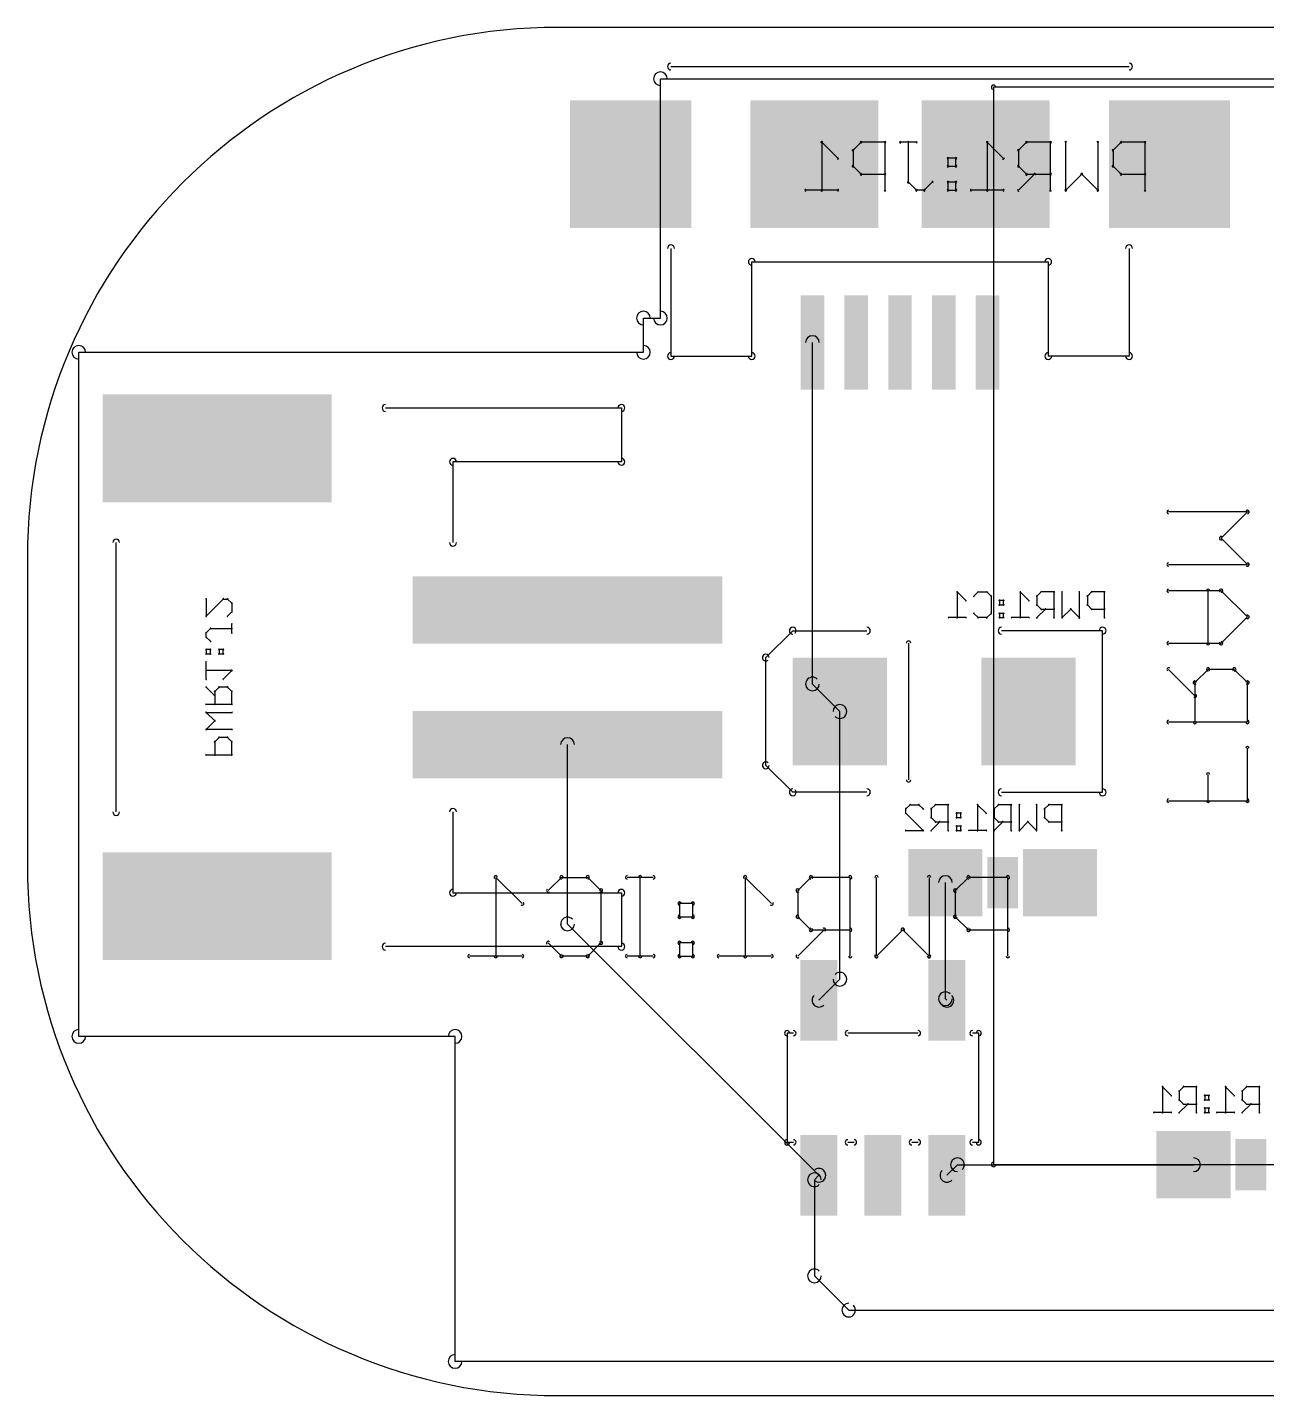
# Model space of a CAD drawing. Extents: x 0 to 45.1, y 0 to 20.3.
# Drawn here: x 0 to 18.4, y 0 to 20.32 of the extents above; entities that cross this region are included whole.
import ezdxf

# ---------------------------------------------------------------- set-up
doc = ezdxf.new("R2010")
doc.units = 0
doc.layers.get('0').update_dxf_attribs({"linetype": 'CONTINUOUS'})
for name, color, linetype in [('16', 174, 'CONTINUOUS'), ('20', 178, 'CONTINUOUS'), ('21', 214, 'CONTINUOUS'), ('22', 6, 'CONTINUOUS'), ('26', 251, 'CONTINUOUS')]:
    doc.layers.add(name, color=color, linetype=linetype)

# ---------------------------------------------------------------- blocks, each defined once
blk = doc.blocks.new('RECT')
blk.add_solid([(-0.5, -0.5), (0.5, -0.5), (-0.5, 0.5), (0.5, 0.5)])

msp = doc.modelspace()

# ---------------------------------------------------------------- linework, layer by layer
at = {"layer": '16'}
for points in [[(9.4996, 19.558, 1), (9.2964, 19.558)], [(9.398, 19.6596, 1), (9.398, 19.4564)], [(9.2456, 16.002, 1), (9.0424, 16.002)], [(9.144, 16.1036, 1), (9.144, 15.9004)], [(9.398, 15.9004, 1), (9.398, 16.1036)], [(9.2964, 16.002, 1), (9.4996, 16.002)], [(11.7556, 15.638, 1), (11.5524, 15.638)], [(0.8636, 15.494, 1), (0.6604, 15.494)], [(0.762, 15.5956, 1), (0.762, 15.3924)], [(9.0424, 15.494, 1), (9.2456, 15.494)], [(9.144, 15.3924, 1), (9.144, 15.5956)], [(11.5524, 10.568, 1), (11.7556, 10.568)], [(11.7258, 10.6398, 1), (11.5822, 10.4962)], [(12.1636, 10.16, 1), (11.9604, 10.16)], [(11.9902, 10.0882, 1), (12.1338, 10.2318)], [(8.1196, 9.668, 1), (7.9164, 9.668)], [(13.7296, 7.62, 1), (13.5264, 7.62)], [(7.9164, 7.004, 1), (8.1196, 7.004)], [(8.0898, 7.0758, 1), (7.9462, 6.9322)], [(11.9604, 6.184, 1), (12.1636, 6.184)], [(12.1338, 6.1122, 1), (11.9902, 6.2558)], [(11.6782, 5.9438, 1), (11.8218, 5.8002)], [(13.5264, 5.894, 1), (13.7296, 5.894)], [(13.6998, 5.9658, 1), (13.5562, 5.8222)], [(13.5782, 5.8002, 1), (13.7218, 5.9438)], [(0.762, 5.4356, 1), (0.762, 5.2324)], [(0.6604, 5.334, 1), (0.8636, 5.334)], [(6.4516, 5.334, 1), (6.2484, 5.334)], [(6.35, 5.2324, 1), (6.35, 5.4356)], [(13.807, 3.5306, 1), (13.807, 3.3274)], [(13.8788, 3.3572, 1), (13.7352, 3.5008)], [(17.311, 3.3274, 1), (17.311, 3.5306)], [(11.7856, 3.206, 1), (11.5824, 3.206)], [(11.6122, 3.2778, 1), (11.7558, 3.1342)], [(11.8218, 3.2002, 1), (11.6782, 3.3438)], [(11.6782, 3.2002, 1), (11.8218, 3.3438)], [(13.5782, 3.3438, 1), (13.7218, 3.2002)], [(11.7558, 1.8498, 1), (11.6122, 1.7062)], [(11.5824, 1.778, 1), (11.7856, 1.778)], [(12.192, 1.3716, 1), (12.192, 1.1684)], [(12.1202, 1.1982, 1), (12.2638, 1.3418)], [(6.35, 0.6096, 1), (6.35, 0.4064)], [(6.2484, 0.508, 1), (6.4516, 0.508)]]:
    msp.add_lwpolyline(points, format="xyb", dxfattribs=at)
for points in [[(9.398, 16.002), (9.398, 19.558)], [(9.398, 19.558), (38.862, 19.558)], [(9.144, 15.494), (9.144, 16.002)], [(9.144, 16.002), (9.398, 16.002)], [(0.762, 5.334), (0.762, 15.494)], [(0.762, 15.494), (9.144, 15.494)], [(11.654, 10.568), (11.654, 15.638)], [(12.062, 10.16), (11.654, 10.568)], [(12.062, 6.184), (12.062, 10.16)], [(8.018, 7.004), (8.018, 9.668)], [(13.628, 5.894), (13.628, 7.62)], [(11.75, 3.272), (8.018, 7.004)], [(11.75, 5.872), (12.062, 6.184)], [(13.65, 5.872), (13.628, 5.894)], [(6.35, 5.334), (0.762, 5.334)], [(6.35, 0.508), (6.35, 5.334)], [(11.75, 3.272), (11.684, 3.206)], [(13.65, 3.272), (13.807, 3.429)], [(13.807, 3.429), (17.311, 3.429)], [(11.684, 3.206), (11.684, 1.778)], [(11.684, 1.778), (12.192, 1.27)], [(12.192, 1.27), (24.638, 1.27)], [(38.862, 0.508), (6.35, 0.508)]]:
    msp.add_lwpolyline(points, dxfattribs=at)
at = {"layer": '20'}
for p, q in [((37.211, 20.32), (7.874, 20.32)), ((0, 12.446), (0, 7.874)), ((7.874, 0), (37.211, 0))]:
    msp.add_line(p, q, dxfattribs=at)
for centre, start, end in [((7.874, 12.446), 90, 180), ((7.874, 7.874), 180, 270)]:
    msp.add_arc(centre, 7.874, start, end, dxfattribs=at)
at = {"layer": '21'}
for points in [[(14.3418, 19.4627, 1), (14.3418, 19.3993)], [(14.3736, 19.431, 1), (14.3101, 19.431)], [(14.3418, 3.4628, 1), (14.3418, 3.3992)], [(14.3101, 3.431, 1), (14.3736, 3.431)]]:
    msp.add_lwpolyline(points, format="xyb", dxfattribs=at)
for points in [[(42.3418, 19.431), (14.3418, 19.431)], [(14.3418, 19.431), (14.3418, 3.431)], [(14.3418, 3.431), (42.3418, 3.431)]]:
    msp.add_lwpolyline(points, dxfattribs=at)
at = {"layer": '22'}
for points in [[(9.554, 19.7888, 1), (9.554, 19.6872)], [(16.354, 19.6872, 1), (16.354, 19.7888)], [(9.6048, 17.038, 1), (9.5032, 17.038)], [(16.4048, 17.038, 1), (16.3032, 17.038)], [(10.8048, 16.838, 1), (10.7032, 16.838)], [(10.754, 16.8888, 1), (10.754, 16.7872)], [(15.2048, 16.838, 1), (15.1032, 16.838)], [(15.154, 16.7872, 1), (15.154, 16.8888)], [(9.554, 15.4888, 1), (9.554, 15.3872)], [(10.754, 15.3872, 1), (10.754, 15.4888)], [(15.154, 15.4888, 1), (15.154, 15.3872)], [(16.354, 15.3872, 1), (16.354, 15.4888)], [(9.5032, 15.438, 1), (9.6048, 15.438)], [(10.7032, 15.438, 1), (10.8048, 15.438)], [(15.1032, 15.438, 1), (15.2048, 15.438)], [(16.3032, 15.438, 1), (16.4048, 15.438)], [(5.318, 14.7188, 1), (5.318, 14.6172)], [(8.8688, 14.668, 1), (8.7672, 14.668)], [(8.818, 14.6172, 1), (8.818, 14.7188)], [(6.318, 13.9188, 1), (6.318, 13.8172)], [(6.3688, 13.868, 1), (6.2672, 13.868)], [(8.7672, 13.868, 1), (8.8688, 13.868)], [(8.818, 13.8172, 1), (8.818, 13.9188)], [(1.3688, 12.668, 1), (1.2672, 12.668)], [(6.2672, 12.668, 1), (6.3688, 12.668)], [(11.362, 11.4108, 1), (11.362, 11.3092)], [(11.3979, 11.3241, 1), (11.3261, 11.3959)], [(12.462, 11.3092, 1), (12.462, 11.4108)], [(14.462, 11.4108, 1), (14.462, 11.3092)], [(16.0128, 11.36, 1), (15.9112, 11.36)], [(15.962, 11.3092, 1), (15.962, 11.4108)], [(13.1128, 11.176, 1), (13.0493, 11.176)], [(11.0128, 10.96, 1), (10.9112, 10.96)], [(10.9261, 10.9959, 1), (10.9979, 10.9241)], [(10.9979, 9.3959, 1), (10.9261, 9.3241)], [(10.9112, 9.36, 1), (11.0128, 9.36)], [(13.0493, 9.144, 1), (13.1128, 9.144)], [(11.362, 9.0108, 1), (11.362, 8.9092)], [(11.3261, 8.9241, 1), (11.3979, 8.9959)], [(12.462, 8.9092, 1), (12.462, 9.0108)], [(14.462, 9.0108, 1), (14.462, 8.9092)], [(15.9112, 8.96, 1), (16.0128, 8.96)], [(15.962, 8.9092, 1), (15.962, 9.0108)], [(1.2672, 8.668, 1), (1.3688, 8.668)], [(6.3688, 8.668, 1), (6.2672, 8.668)], [(6.318, 7.5188, 1), (6.318, 7.4172)], [(8.8688, 7.468, 1), (8.7672, 7.468)], [(8.818, 7.4172, 1), (8.818, 7.5188)], [(6.2672, 7.468, 1), (6.3688, 7.468)], [(5.318, 6.7188, 1), (5.318, 6.6172)], [(8.818, 6.6172, 1), (8.818, 6.7188)], [(8.7672, 6.668, 1), (8.8688, 6.668)], [(11.3161, 5.382, 1), (11.2399, 5.382)], [(11.278, 5.4201, 1), (11.278, 5.3439)], [(11.372, 5.3439, 1), (11.372, 5.4201)], [(12.178, 5.4201, 1), (12.178, 5.3439)], [(13.222, 5.3439, 1), (13.222, 5.4201)], [(14.028, 5.4201, 1), (14.028, 5.3439)], [(14.1601, 5.382, 1), (14.0839, 5.382)], [(14.122, 5.3439, 1), (14.122, 5.4201)], [(11.278, 3.8001, 1), (11.278, 3.7239)], [(11.2399, 3.762, 1), (11.3161, 3.762)], [(11.372, 3.7239, 1), (11.372, 3.8001)], [(12.178, 3.8001, 1), (12.178, 3.7239)], [(12.272, 3.7239, 1), (12.272, 3.8001)], [(13.128, 3.8001, 1), (13.128, 3.7239)], [(13.222, 3.7239, 1), (13.222, 3.8001)], [(14.028, 3.8001, 1), (14.028, 3.7239)], [(14.0839, 3.762, 1), (14.1601, 3.762)], [(14.122, 3.7239, 1), (14.122, 3.8001)]]:
    msp.add_lwpolyline(points, format="xyb", dxfattribs=at)
for points in [[(9.554, 19.738), (16.354, 19.738)], [(9.554, 17.038), (9.554, 15.438)], [(16.354, 17.038), (16.354, 15.438)], [(10.754, 15.438), (10.754, 16.838)], [(10.754, 16.838), (15.154, 16.838)], [(15.154, 16.838), (15.154, 15.438)], [(9.554, 15.438), (10.754, 15.438)], [(16.354, 15.438), (15.154, 15.438)], [(5.318, 14.668), (8.818, 14.668)], [(8.818, 14.668), (8.818, 13.868)], [(8.818, 13.868), (6.318, 13.868)], [(6.318, 13.868), (6.318, 12.668)], [(1.318, 8.668), (1.318, 12.668)], [(10.962, 10.96), (11.362, 11.36)], [(11.362, 11.36), (12.462, 11.36)], [(13.081, 11.176), (13.081, 9.144)], [(15.962, 11.36), (14.462, 11.36)], [(15.962, 8.96), (15.962, 11.36)], [(10.962, 9.36), (10.962, 10.96)], [(11.362, 8.96), (10.962, 9.36)], [(12.462, 8.96), (11.362, 8.96)], [(14.462, 8.96), (15.962, 8.96)], [(6.318, 8.668), (6.318, 7.468)], [(6.318, 7.468), (8.818, 7.468)], [(8.818, 7.468), (8.818, 6.668)], [(8.818, 6.668), (5.318, 6.668)], [(11.278, 5.382), (11.278, 3.762)], [(11.372, 5.382), (11.278, 5.382)], [(13.222, 5.382), (12.178, 5.382)], [(14.122, 5.382), (14.028, 5.382)], [(14.122, 3.762), (14.122, 5.382)], [(11.278, 3.762), (11.372, 3.762)], [(12.178, 3.762), (12.272, 3.762)], [(13.128, 3.762), (13.222, 3.762)], [(14.028, 3.762), (14.122, 3.762)]]:
    msp.add_lwpolyline(points, dxfattribs=at)
at = {"layer": '26'}
for points in [[(11.802, 18.6222, 1), (11.784, 18.6042)], [(11.8057, 18.6132, 1), (11.7803, 18.6132)], [(12.2701, 18.4946, 1), (12.2447, 18.4946)], [(12.2484, 18.5036, 1), (12.2663, 18.4856)], [(12.376, 18.6259, 1), (12.376, 18.6005)], [(12.385, 18.6042, 1), (12.367, 18.6222)], [(12.7446, 18.6132, 1), (12.7192, 18.6132)], [(12.7319, 18.6005, 1), (12.7319, 18.6259)], [(12.959, 18.6259, 1), (12.959, 18.6005)], [(13.0903, 18.6132, 1), (13.0649, 18.6132)], [(13.1963, 18.6005, 1), (13.1963, 18.6259)], [(14.2577, 18.6222, 1), (14.2397, 18.6042)], [(14.2614, 18.6132, 1), (14.236, 18.6132)], [(14.7258, 18.4946, 1), (14.7004, 18.4946)], [(14.7041, 18.5036, 1), (14.7221, 18.4856)], [(14.8317, 18.6259, 1), (14.8317, 18.6005)], [(14.8407, 18.6042, 1), (14.8227, 18.6222)], [(15.2003, 18.6132, 1), (15.1749, 18.6132)], [(15.1876, 18.6005, 1), (15.1876, 18.6259)], [(15.4274, 18.6132, 1), (15.402, 18.6132)], [(15.902, 18.6132, 1), (15.8766, 18.6132)], [(16.1291, 18.4946, 1), (16.1037, 18.4946)], [(16.1074, 18.5036, 1), (16.1253, 18.4856)], [(16.235, 18.6259, 1), (16.235, 18.6005)], [(16.244, 18.6042, 1), (16.226, 18.6222)], [(16.6036, 18.6132, 1), (16.5782, 18.6132)], [(16.5909, 18.6005, 1), (16.5909, 18.6259)], [(12.0213, 18.367, 1), (12.0392, 18.3849)], [(13.6657, 18.3886, 1), (13.6657, 18.3632)], [(13.6784, 18.3759, 1), (13.653, 18.3759)], [(13.797, 18.3759, 1), (13.7716, 18.3759)], [(13.7843, 18.3632, 1), (13.7843, 18.3886)], [(14.477, 18.367, 1), (14.495, 18.3849)], [(12.2663, 18.2663, 1), (12.2484, 18.2483)], [(12.2447, 18.2573, 1), (12.2701, 18.2573)], [(12.376, 18.1514, 1), (12.376, 18.126)], [(12.367, 18.1297, 1), (12.385, 18.1476)], [(12.7319, 18.126, 1), (12.7319, 18.1514)], [(13.6657, 18.27, 1), (13.6657, 18.2446)], [(13.653, 18.2573, 1), (13.6784, 18.2573)], [(13.7716, 18.2573, 1), (13.797, 18.2573)], [(13.7843, 18.2446, 1), (13.7843, 18.27)], [(14.7221, 18.2663, 1), (14.7041, 18.2483)], [(14.7004, 18.2573, 1), (14.7258, 18.2573)], [(14.8317, 18.1514, 1), (14.8317, 18.126)], [(14.8227, 18.1297, 1), (14.8407, 18.1476)], [(14.9593, 18.1297, 1), (14.9414, 18.1476)], [(15.1876, 18.126, 1), (15.1876, 18.1514)], [(15.661, 18.1476, 1), (15.643, 18.1297)], [(15.661, 18.1297, 1), (15.643, 18.1476)], [(16.1253, 18.2663, 1), (16.1074, 18.2483)], [(16.1037, 18.2573, 1), (16.1291, 18.2573)], [(16.235, 18.1514, 1), (16.235, 18.126)], [(16.226, 18.1297, 1), (16.244, 18.1476)], [(16.5909, 18.126, 1), (16.5909, 18.1514)], [(11.5557, 17.9141, 1), (11.5557, 17.8887)], [(11.7803, 17.9014, 1), (11.8057, 17.9014)], [(12.0303, 17.8887, 1), (12.0303, 17.9141)], [(12.7192, 17.9014, 1), (12.7446, 17.9014)], [(13.0866, 18.029, 1), (13.0686, 18.0111)], [(13.0649, 18.02, 1), (13.0903, 18.02)], [(13.1963, 17.9141, 1), (13.1963, 17.8887)], [(13.1873, 17.8924, 1), (13.2052, 17.9104)], [(13.3059, 17.9104, 1), (13.3239, 17.8924)], [(13.3149, 17.8887, 1), (13.3149, 17.9141)], [(13.4425, 18.0111, 1), (13.4245, 18.029)], [(13.6657, 18.0327, 1), (13.6657, 18.0073)], [(13.6784, 18.02, 1), (13.653, 18.02)], [(13.6657, 17.9141, 1), (13.6657, 17.8887)], [(13.653, 17.9014, 1), (13.6784, 17.9014)], [(13.797, 18.02, 1), (13.7716, 18.02)], [(13.7716, 17.9014, 1), (13.797, 17.9014)], [(13.7843, 18.0073, 1), (13.7843, 18.0327)], [(13.7843, 17.8887, 1), (13.7843, 17.9141)], [(14.0114, 17.9141, 1), (14.0114, 17.8887)], [(14.236, 17.9014, 1), (14.2614, 17.9014)], [(14.486, 17.8887, 1), (14.486, 17.9141)], [(14.7041, 17.9104, 1), (14.7221, 17.8924)], [(15.1749, 17.9014, 1), (15.2003, 17.9014)], [(15.4057, 17.9104, 1), (15.4237, 17.8924)], [(15.402, 17.9014, 1), (15.4274, 17.9014)], [(15.8766, 17.9014, 1), (15.902, 17.9014)], [(15.8803, 17.8924, 1), (15.8982, 17.9104)], [(16.5782, 17.9014, 1), (16.6036, 17.9014)], [(16.9418, 13.1484, 1), (16.9418, 13.0976)], [(18.1292, 13.105, 1), (18.0932, 13.141)], [(18.1112, 13.0976, 1), (18.1112, 13.1484)], [(17.7394, 12.7512, 1), (17.7034, 12.7152)], [(17.7034, 12.7512, 1), (17.7394, 12.7152)], [(16.9418, 12.3688, 1), (16.9418, 12.318)], [(18.0932, 12.3254, 1), (18.1292, 12.3614)], [(18.1112, 12.318, 1), (18.1112, 12.3688)], [(2.6606, 11.8307, 1), (2.648, 11.8307)], [(2.9085, 11.837, 1), (2.9085, 11.8244)], [(2.913, 11.8262, 1), (2.904, 11.8352)], [(2.9766, 11.8352, 1), (2.9676, 11.8262)], [(2.9721, 11.8244, 1), (2.9721, 11.837)], [(13.8085, 11.9395, 1), (13.7996, 11.9305)], [(13.8104, 11.935, 1), (13.7977, 11.935)], [(13.9267, 11.8034, 1), (13.9357, 11.8124)], [(14.0467, 11.876, 1), (14.0556, 11.867)], [(14.1147, 11.9414, 1), (14.1147, 11.9287)], [(14.1192, 11.9305, 1), (14.1102, 11.9395)], [(14.2463, 11.9395, 1), (14.2373, 11.9305)], [(14.2418, 11.9287, 1), (14.2418, 11.9414)], [(14.3117, 11.8715, 1), (14.299, 11.8715)], [(14.3009, 11.867, 1), (14.3099, 11.876)], [(14.4289, 11.8143, 1), (14.4289, 11.8016)], [(14.4353, 11.8079, 1), (14.4226, 11.8079)], [(14.4988, 11.8079, 1), (14.4861, 11.8079)], [(14.4925, 11.8016, 1), (14.4925, 11.8143)], [(14.7441, 11.9395, 1), (14.7351, 11.9305)], [(14.7459, 11.935, 1), (14.7332, 11.935)], [(14.8622, 11.8034, 1), (14.8712, 11.8124)], [(14.993, 11.8715, 1), (14.9803, 11.8715)], [(14.9822, 11.876, 1), (14.9912, 11.867)], [(15.0502, 11.9414, 1), (15.0502, 11.9287)], [(15.0547, 11.9305, 1), (15.0457, 11.9395)], [(15.2472, 11.935, 1), (15.2345, 11.935)], [(15.2409, 11.9287, 1), (15.2409, 11.9414)], [(15.3672, 11.935, 1), (15.3545, 11.935)], [(15.6214, 11.935, 1), (15.6087, 11.935)], [(15.7414, 11.8715, 1), (15.7287, 11.8715)], [(15.7306, 11.876, 1), (15.7396, 11.867)], [(15.7986, 11.9414, 1), (15.7986, 11.9287)], [(15.8031, 11.9305, 1), (15.7941, 11.9395)], [(15.9956, 11.935, 1), (15.983, 11.935)], [(15.9893, 11.9287, 1), (15.9893, 11.9414)], [(16.9418, 11.979, 1), (16.9418, 11.9282)], [(17.5519, 11.9536, 1), (17.5011, 11.9536)], [(17.7394, 11.9716, 1), (17.7034, 11.9356)], [(17.7214, 11.9282, 1), (17.7214, 11.979)], [(3.042, 11.7671, 1), (3.0293, 11.7671)], [(3.0293, 11.64, 1), (3.042, 11.64)], [(3.0311, 11.7627, 1), (3.0401, 11.7716)], [(3.0401, 11.6355, 1), (3.0311, 11.6445)], [(14.0556, 11.6217, 1), (14.0467, 11.6128)], [(14.299, 11.6173, 1), (14.3117, 11.6173)], [(14.3099, 11.6128, 1), (14.3009, 11.6217)], [(14.4289, 11.7507, 1), (14.4289, 11.738)], [(14.4226, 11.7444, 1), (14.4353, 11.7444)], [(14.4353, 11.6173, 1), (14.4226, 11.6173)], [(14.4289, 11.6236, 1), (14.4289, 11.6109)], [(14.4861, 11.7444, 1), (14.4988, 11.7444)], [(14.4988, 11.6173, 1), (14.4861, 11.6173)], [(14.4925, 11.738, 1), (14.4925, 11.7507)], [(14.4925, 11.6109, 1), (14.4925, 11.6236)], [(14.9912, 11.7489, 1), (14.9822, 11.7399)], [(14.9803, 11.7444, 1), (14.993, 11.7444)], [(15.0502, 11.6872, 1), (15.0502, 11.6745)], [(15.0457, 11.6763, 1), (15.0547, 11.6853)], [(15.1183, 11.6763, 1), (15.1093, 11.6853)], [(15.2409, 11.6745, 1), (15.2409, 11.6872)], [(15.4925, 11.6853, 1), (15.4835, 11.6763)], [(15.4925, 11.6763, 1), (15.4835, 11.6853)], [(15.7396, 11.7489, 1), (15.7306, 11.7399)], [(15.7287, 11.7444, 1), (15.7414, 11.7444)], [(15.7986, 11.6872, 1), (15.7986, 11.6745)], [(15.7941, 11.6763, 1), (15.8031, 11.6853)], [(15.9893, 11.6745, 1), (15.9893, 11.6872)], [(18.1292, 11.5458, 1), (18.0932, 11.5818)], [(2.6498, 11.581, 1), (2.6588, 11.572)], [(2.648, 11.5765, 1), (2.6606, 11.5765)], [(2.7179, 11.3993, 1), (2.7179, 11.3866)], [(2.7223, 11.3885, 1), (2.7134, 11.3974)], [(2.9676, 11.581, 1), (2.9766, 11.572)], [(3.042, 11.4565, 1), (3.0293, 11.4565)], [(3.0356, 11.3866, 1), (3.0356, 11.3993)], [(13.677, 11.5601, 1), (13.677, 11.5474)], [(13.7977, 11.5537, 1), (13.8104, 11.5537)], [(13.9312, 11.5474, 1), (13.9312, 11.5601)], [(14.1147, 11.5601, 1), (14.1147, 11.5474)], [(14.1102, 11.5492, 1), (14.1192, 11.5582)], [(14.2373, 11.5582, 1), (14.2463, 11.5492)], [(14.2418, 11.5474, 1), (14.2418, 11.5601)], [(14.4289, 11.5601, 1), (14.4289, 11.5474)], [(14.4226, 11.5537, 1), (14.4353, 11.5537)], [(14.4861, 11.5537, 1), (14.4988, 11.5537)], [(14.4925, 11.5474, 1), (14.4925, 11.5601)], [(14.6125, 11.5601, 1), (14.6125, 11.5474)], [(14.7332, 11.5537, 1), (14.7459, 11.5537)], [(14.8667, 11.5474, 1), (14.8667, 11.5601)], [(14.9822, 11.5582, 1), (14.9912, 11.5492)], [(15.2345, 11.5537, 1), (15.2472, 11.5537)], [(15.3564, 11.5582, 1), (15.3654, 11.5492)], [(15.3545, 11.5537, 1), (15.3672, 11.5537)], [(15.6087, 11.5537, 1), (15.6214, 11.5537)], [(15.6106, 11.5492, 1), (15.6196, 11.5582)], [(15.983, 11.5537, 1), (15.9956, 11.5537)], [(18.0932, 11.5458, 1), (18.1292, 11.5818)], [(2.6498, 11.3339, 1), (2.6588, 11.3249)], [(2.6588, 11.2703, 1), (2.6498, 11.2613)], [(2.6606, 11.3294, 1), (2.648, 11.3294)], [(2.648, 11.2658, 1), (2.6606, 11.2658)], [(2.7134, 11.1978, 1), (2.7223, 11.2068)], [(3.0293, 11.3294, 1), (3.042, 11.3294)], [(16.9418, 11.1994, 1), (16.9418, 11.1486)], [(17.7034, 11.192, 1), (17.7394, 11.156)], [(17.7214, 11.1486, 1), (17.7214, 11.1994)], [(2.6543, 11.0851, 1), (2.6543, 11.0724)], [(2.6606, 11.0787, 1), (2.648, 11.0787)], [(2.6543, 11.0215, 1), (2.6543, 11.0088)], [(2.648, 11.0152, 1), (2.6606, 11.0152)], [(2.7242, 11.0787, 1), (2.7115, 11.0787)], [(2.7115, 11.0152, 1), (2.7242, 11.0152)], [(2.7179, 11.0724, 1), (2.7179, 11.0851)], [(2.7179, 11.0088, 1), (2.7179, 11.0215)], [(2.845, 11.0851, 1), (2.845, 11.0724)], [(2.8513, 11.0787, 1), (2.8386, 11.0787)], [(2.8386, 11.0152, 1), (2.8513, 11.0152)], [(2.845, 11.0215, 1), (2.845, 11.0088)], [(2.9149, 11.0787, 1), (2.9022, 11.0787)], [(2.9022, 11.0152, 1), (2.9149, 11.0152)], [(2.9085, 11.0724, 1), (2.9085, 11.0851)], [(2.9085, 11.0088, 1), (2.9085, 11.0215)], [(17.5011, 11.174, 1), (17.5519, 11.174)], [(2.6543, 10.7744, 1), (2.6543, 10.7617)], [(2.6606, 10.8952, 1), (2.648, 10.8952)], [(3.0401, 10.7636, 1), (3.0311, 10.7726)], [(3.0356, 10.7617, 1), (3.0356, 10.7744)], [(16.9598, 10.8022, 1), (16.9238, 10.7662)], [(17.5265, 10.8096, 1), (17.5265, 10.7588)], [(17.5445, 10.7662, 1), (17.5085, 10.8022)], [(17.9343, 10.8022, 1), (17.8983, 10.7662)], [(17.9163, 10.7588, 1), (17.9163, 10.8096)], [(2.648, 10.641, 1), (2.6606, 10.641)], [(2.904, 10.6455, 1), (2.913, 10.6365)], [(17.3136, 10.6073, 1), (17.3496, 10.5713)], [(17.357, 10.5893, 1), (17.3062, 10.5893)], [(18.1366, 10.5893, 1), (18.0858, 10.5893)], [(18.0932, 10.5713, 1), (18.1292, 10.6073)], [(2.6588, 10.5255, 1), (2.6498, 10.5165)], [(2.7769, 10.4619, 1), (2.7859, 10.4529)], [(2.7878, 10.4574, 1), (2.7751, 10.4574)], [(2.7769, 10.3894, 1), (2.7859, 10.3984)], [(2.845, 10.5273, 1), (2.845, 10.5146)], [(2.8495, 10.5165, 1), (2.8405, 10.5255)], [(2.9766, 10.5255, 1), (2.9676, 10.5165)], [(2.9721, 10.5146, 1), (2.9721, 10.5273)], [(3.042, 10.4574, 1), (3.0293, 10.4574)], [(3.0311, 10.4529, 1), (3.0401, 10.4619)], [(17.3136, 10.3764, 1), (17.3496, 10.4124)], [(2.6543, 10.2731, 1), (2.6543, 10.2604)], [(2.7751, 10.2668, 1), (2.7878, 10.2668)], [(3.0293, 10.2668, 1), (3.042, 10.2668)], [(3.0356, 10.2604, 1), (3.0356, 10.2731)], [(2.6588, 10.1513, 1), (2.6498, 10.1423)], [(2.6543, 10.1531, 1), (2.6543, 10.1404)], [(2.7859, 10.0152, 1), (2.7769, 10.0242)], [(2.7769, 10.0152, 1), (2.7859, 10.0242)], [(3.0356, 10.1404, 1), (3.0356, 10.1531)], [(16.9418, 10.03, 1), (16.9418, 9.9792)], [(17.3062, 10.0046, 1), (17.357, 10.0046)], [(18.0858, 10.0046, 1), (18.1366, 10.0046)], [(18.1112, 9.9792, 1), (18.1112, 10.03)], [(2.6543, 9.8989, 1), (2.6543, 9.8862)], [(2.6498, 9.897, 1), (2.6588, 9.8881)], [(2.845, 9.7789, 1), (2.845, 9.7662)], [(2.8495, 9.7681, 1), (2.8405, 9.7771)], [(2.9766, 9.7771, 1), (2.9676, 9.7681)], [(2.9721, 9.7662, 1), (2.9721, 9.7789)], [(3.0356, 9.8862, 1), (3.0356, 9.8989)], [(2.7769, 9.7135, 1), (2.7859, 9.7045)], [(2.7878, 9.709, 1), (2.7751, 9.709)], [(3.042, 9.709, 1), (3.0293, 9.709)], [(3.0311, 9.7045, 1), (3.0401, 9.7135)], [(18.1366, 9.6148, 1), (18.0858, 9.6148)], [(2.6543, 9.5247, 1), (2.6543, 9.512)], [(2.7751, 9.5183, 1), (2.7878, 9.5183)], [(3.0293, 9.5183, 1), (3.042, 9.5183)], [(3.0356, 9.512, 1), (3.0356, 9.5247)], [(17.5519, 9.225, 1), (17.5011, 9.225)], [(13.1055, 8.7824, 1), (13.1055, 8.7697)], [(13.11, 8.7715, 1), (13.101, 8.7805)], [(13.2371, 8.7805, 1), (13.2281, 8.7715)], [(13.2326, 8.7697, 1), (13.2326, 8.7824)], [(13.4797, 8.7824, 1), (13.4797, 8.7697)], [(13.4842, 8.7715, 1), (13.4752, 8.7805)], [(13.6767, 8.776, 1), (13.664, 8.776)], [(13.6704, 8.7697, 1), (13.6704, 8.7824)], [(14.1091, 8.7805, 1), (14.1001, 8.7715)], [(14.1109, 8.776, 1), (14.0982, 8.776)], [(14.4152, 8.7824, 1), (14.4152, 8.7697)], [(14.4197, 8.7715, 1), (14.4107, 8.7805)], [(14.6122, 8.776, 1), (14.5995, 8.776)], [(14.6059, 8.7697, 1), (14.6059, 8.7824)], [(14.7322, 8.776, 1), (14.7195, 8.776)], [(14.9864, 8.776, 1), (14.9737, 8.776)], [(15.1636, 8.7824, 1), (15.1636, 8.7697)], [(15.1681, 8.7715, 1), (15.1591, 8.7805)], [(15.3606, 8.776, 1), (15.348, 8.776)], [(15.3543, 8.7697, 1), (15.3543, 8.7824)], [(16.9418, 8.8606, 1), (16.9418, 8.8098)], [(17.5011, 8.8352, 1), (17.5519, 8.8352)], [(18.0858, 8.8352, 1), (18.1366, 8.8352)], [(18.1112, 8.8098, 1), (18.1112, 8.8606)], [(13.0483, 8.7125, 1), (13.0356, 8.7125)], [(13.0375, 8.717, 1), (13.0464, 8.708)], [(13.0464, 8.6534, 1), (13.0375, 8.6444)], [(13.0356, 8.6489, 1), (13.0483, 8.6489)], [(13.2917, 8.708, 1), (13.3007, 8.717)], [(13.4225, 8.7125, 1), (13.4098, 8.7125)], [(13.4117, 8.717, 1), (13.4206, 8.708)], [(13.4206, 8.5899, 1), (13.4117, 8.5809)], [(13.4098, 8.5854, 1), (13.4225, 8.5854)], [(13.7939, 8.6553, 1), (13.7939, 8.6426)], [(13.8003, 8.6489, 1), (13.7876, 8.6489)], [(13.7939, 8.5917, 1), (13.7939, 8.579)], [(13.7876, 8.5854, 1), (13.8003, 8.5854)], [(13.8638, 8.6489, 1), (13.8511, 8.6489)], [(13.8511, 8.5854, 1), (13.8638, 8.5854)], [(13.8575, 8.6426, 1), (13.8575, 8.6553)], [(13.8575, 8.579, 1), (13.8575, 8.5917)], [(14.2272, 8.6444, 1), (14.2362, 8.6534)], [(14.358, 8.7125, 1), (14.3453, 8.7125)], [(14.3472, 8.717, 1), (14.3562, 8.708)], [(14.3562, 8.5899, 1), (14.3472, 8.5809)], [(14.3453, 8.5854, 1), (14.358, 8.5854)], [(15.1064, 8.7125, 1), (15.0937, 8.7125)], [(15.0956, 8.717, 1), (15.1046, 8.708)], [(15.1046, 8.5899, 1), (15.0956, 8.5809)], [(15.0937, 8.5854, 1), (15.1064, 8.5854)], [(13.0419, 8.401, 1), (13.0419, 8.3884)], [(13.2917, 8.3902, 1), (13.3007, 8.3992)], [(13.2962, 8.3884, 1), (13.2962, 8.401)], [(13.4117, 8.3992, 1), (13.4206, 8.3902)], [(13.4797, 8.5282, 1), (13.4797, 8.5155)], [(13.4752, 8.5173, 1), (13.4842, 8.5263)], [(13.5478, 8.5173, 1), (13.5388, 8.5263)], [(13.664, 8.3947, 1), (13.6767, 8.3947)], [(13.6704, 8.5155, 1), (13.6704, 8.5282)], [(13.7939, 8.4646, 1), (13.7939, 8.4519)], [(13.8003, 8.4583, 1), (13.7876, 8.4583)], [(13.7939, 8.401, 1), (13.7939, 8.3884)], [(13.7876, 8.3947, 1), (13.8003, 8.3947)], [(13.8638, 8.4583, 1), (13.8511, 8.4583)], [(13.8511, 8.3947, 1), (13.8638, 8.3947)], [(13.8575, 8.4519, 1), (13.8575, 8.4646)], [(13.8575, 8.3884, 1), (13.8575, 8.401)], [(13.9775, 8.401, 1), (13.9775, 8.3884)], [(14.0982, 8.3947, 1), (14.1109, 8.3947)], [(14.2317, 8.3884, 1), (14.2317, 8.401)], [(14.3472, 8.3992, 1), (14.3562, 8.3902)], [(14.4152, 8.5282, 1), (14.4152, 8.5155)], [(14.4107, 8.5173, 1), (14.4197, 8.5263)], [(14.4833, 8.5173, 1), (14.4743, 8.5263)], [(14.5995, 8.3947, 1), (14.6122, 8.3947)], [(14.6059, 8.5155, 1), (14.6059, 8.5282)], [(14.7214, 8.3992, 1), (14.7304, 8.3902)], [(14.7195, 8.3947, 1), (14.7322, 8.3947)], [(14.8575, 8.5263, 1), (14.8485, 8.5173)], [(14.8575, 8.5173, 1), (14.8485, 8.5263)], [(14.9737, 8.3947, 1), (14.9864, 8.3947)], [(14.9756, 8.3902, 1), (14.9846, 8.3992)], [(15.1636, 8.5282, 1), (15.1636, 8.5155)], [(15.1591, 8.5173, 1), (15.1681, 8.5263)], [(15.348, 8.3947, 1), (15.3606, 8.3947)], [(15.3543, 8.5155, 1), (15.3543, 8.5282)], [(6.9711, 7.7152, 1), (6.9352, 7.6792)], [(6.9785, 7.6972, 1), (6.9277, 7.6972)], [(7.9276, 7.7226, 1), (7.9276, 7.6718)], [(7.9456, 7.6792, 1), (7.9097, 7.7152)], [(8.3354, 7.7152, 1), (8.2995, 7.6792)], [(8.3174, 7.6718, 1), (8.3174, 7.7226)], [(8.9021, 7.7226, 1), (8.9021, 7.6718)], [(9.1224, 7.6972, 1), (9.0716, 7.6972)], [(9.2919, 7.6718, 1), (9.2919, 7.7226)], [(10.6742, 7.7152, 1), (10.6383, 7.6792)], [(10.6816, 7.6972, 1), (10.6308, 7.6972)], [(11.6307, 7.7226, 1), (11.6307, 7.6718)], [(11.6487, 7.6792, 1), (11.6127, 7.7152)], [(12.2408, 7.6972, 1), (12.19, 7.6972)], [(12.2154, 7.6718, 1), (12.2154, 7.7226)], [(12.6306, 7.6972, 1), (12.5798, 7.6972)], [(13.4102, 7.6972, 1), (13.3594, 7.6972)], [(13.9695, 7.7226, 1), (13.9695, 7.6718)], [(13.9875, 7.6792, 1), (13.9515, 7.7152)], [(14.5796, 7.6972, 1), (14.5288, 7.6972)], [(14.5542, 7.6718, 1), (14.5542, 7.7226)], [(7.7148, 7.5203, 1), (7.7507, 7.4843)], [(8.5377, 7.5023, 1), (8.4869, 7.5023)], [(8.4944, 7.4843, 1), (8.5303, 7.5203)], [(11.4178, 7.5203, 1), (11.4538, 7.4843)], [(11.4612, 7.5023, 1), (11.4104, 7.5023)], [(13.7566, 7.5203, 1), (13.7926, 7.4843)], [(13.8, 7.5023, 1), (13.7492, 7.5023)], [(7.325, 7.2894, 1), (7.3609, 7.3254)], [(9.6817, 7.3328, 1), (9.6817, 7.282)], [(9.7071, 7.3074, 1), (9.6563, 7.3074)], [(9.902, 7.3074, 1), (9.8512, 7.3074)], [(9.8766, 7.282, 1), (9.8766, 7.3328)], [(11.028, 7.2894, 1), (11.064, 7.3254)], [(9.6817, 7.1379, 1), (9.6817, 7.0871)], [(9.6563, 7.1125, 1), (9.7071, 7.1125)], [(9.8512, 7.1125, 1), (9.902, 7.1125)], [(9.8766, 7.0871, 1), (9.8766, 7.1379)], [(11.4538, 7.1305, 1), (11.4178, 7.0945)], [(11.4104, 7.1125, 1), (11.4612, 7.1125)], [(13.7926, 7.1305, 1), (13.7566, 7.0945)], [(13.7492, 7.1125, 1), (13.8, 7.1125)], [(11.6307, 6.943, 1), (11.6307, 6.8922)], [(11.6127, 6.8996, 1), (11.6487, 6.9356)], [(11.8436, 6.8996, 1), (11.8076, 6.9356)], [(12.2154, 6.8922, 1), (12.2154, 6.943)], [(13.013, 6.9356, 1), (12.977, 6.8996)], [(13.013, 6.8996, 1), (12.977, 6.9356)], [(13.9695, 6.943, 1), (13.9695, 6.8922)], [(13.9515, 6.8996, 1), (13.9875, 6.9356)], [(14.5542, 6.8922, 1), (14.5542, 6.943)], [(7.7507, 6.7407, 1), (7.7148, 6.7047)], [(8.4869, 6.7227, 1), (8.5377, 6.7227)], [(8.5303, 6.7047, 1), (8.4944, 6.7407)], [(9.6817, 6.7481, 1), (9.6817, 6.6973)], [(9.7071, 6.7227, 1), (9.6563, 6.7227)], [(9.902, 6.7227, 1), (9.8512, 6.7227)], [(9.8766, 6.6973, 1), (9.8766, 6.7481)], [(6.5633, 6.5532, 1), (6.5633, 6.5024)], [(6.9277, 6.5278, 1), (6.9785, 6.5278)], [(7.3429, 6.5024, 1), (7.3429, 6.5532)], [(7.9276, 6.5532, 1), (7.9276, 6.5024)], [(7.9097, 6.5098, 1), (7.9456, 6.5458)], [(8.2995, 6.5458, 1), (8.3354, 6.5098)], [(8.3174, 6.5024, 1), (8.3174, 6.5532)], [(8.9021, 6.5532, 1), (8.9021, 6.5024)], [(9.0716, 6.5278, 1), (9.1224, 6.5278)], [(9.2919, 6.5024, 1), (9.2919, 6.5532)], [(9.6817, 6.5532, 1), (9.6817, 6.5024)], [(9.6563, 6.5278, 1), (9.7071, 6.5278)], [(9.8512, 6.5278, 1), (9.902, 6.5278)], [(9.8766, 6.5024, 1), (9.8766, 6.5532)], [(10.2664, 6.5532, 1), (10.2664, 6.5024)], [(10.6308, 6.5278, 1), (10.6816, 6.5278)], [(11.046, 6.5024, 1), (11.046, 6.5532)], [(11.4178, 6.5458, 1), (11.4538, 6.5098)], [(12.19, 6.5278, 1), (12.2408, 6.5278)], [(12.5872, 6.5458, 1), (12.6232, 6.5098)], [(12.5798, 6.5278, 1), (12.6306, 6.5278)], [(13.3594, 6.5278, 1), (13.4102, 6.5278)], [(13.3668, 6.5098, 1), (13.4028, 6.5458)], [(14.5288, 6.5278, 1), (14.5796, 6.5278)], [(16.8565, 4.5895, 1), (16.8476, 4.5805)], [(16.8584, 4.585, 1), (16.8457, 4.585)], [(17.1055, 4.5215, 1), (17.0928, 4.5215)], [(17.0947, 4.526, 1), (17.1036, 4.517)], [(17.1627, 4.5914, 1), (17.1627, 4.5787)], [(17.1672, 4.5805, 1), (17.1582, 4.5895)], [(17.3597, 4.585, 1), (17.347, 4.585)], [(17.3534, 4.5787, 1), (17.3534, 4.5914)], [(17.7921, 4.5895, 1), (17.7831, 4.5805)], [(17.7939, 4.585, 1), (17.7812, 4.585)], [(18.041, 4.5215, 1), (18.0283, 4.5215)], [(18.0302, 4.526, 1), (18.0392, 4.517)], [(18.0982, 4.5914, 1), (18.0982, 4.5787)], [(18.1027, 4.5805, 1), (18.0937, 4.5895)], [(18.2952, 4.585, 1), (18.2825, 4.585)], [(18.2889, 4.5787, 1), (18.2889, 4.5914)], [(16.9747, 4.4534, 1), (16.9837, 4.4624)], [(17.1036, 4.3989, 1), (17.0947, 4.3899)], [(17.0928, 4.3944, 1), (17.1055, 4.3944)], [(17.1627, 4.3372, 1), (17.1627, 4.3245)], [(17.1582, 4.3263, 1), (17.1672, 4.3353)], [(17.2308, 4.3263, 1), (17.2218, 4.3353)], [(17.3534, 4.3245, 1), (17.3534, 4.3372)], [(17.4769, 4.4643, 1), (17.4769, 4.4516)], [(17.4769, 4.4007, 1), (17.4769, 4.388)], [(17.4769, 4.2736, 1), (17.4769, 4.2609)], [(17.4833, 4.4579, 1), (17.4706, 4.4579)], [(17.4706, 4.3944, 1), (17.4833, 4.3944)], [(17.4833, 4.2673, 1), (17.4706, 4.2673)], [(17.5468, 4.4579, 1), (17.5341, 4.4579)], [(17.5341, 4.3944, 1), (17.5468, 4.3944)], [(17.5468, 4.2673, 1), (17.5341, 4.2673)], [(17.5405, 4.4516, 1), (17.5405, 4.4643)], [(17.5405, 4.388, 1), (17.5405, 4.4007)], [(17.5405, 4.2609, 1), (17.5405, 4.2736)], [(17.9102, 4.4534, 1), (17.9192, 4.4624)], [(18.0392, 4.3989, 1), (18.0302, 4.3899)], [(18.0283, 4.3944, 1), (18.041, 4.3944)], [(18.0982, 4.3372, 1), (18.0982, 4.3245)], [(18.0937, 4.3263, 1), (18.1027, 4.3353)], [(18.1663, 4.3263, 1), (18.1573, 4.3353)], [(18.2889, 4.3245, 1), (18.2889, 4.3372)], [(16.7249, 4.2101, 1), (16.7249, 4.1974)], [(16.8457, 4.2037, 1), (16.8584, 4.2037)], [(16.9792, 4.1974, 1), (16.9792, 4.2101)], [(17.0947, 4.2082, 1), (17.1036, 4.1992)], [(17.347, 4.2037, 1), (17.3597, 4.2037)], [(17.4769, 4.2101, 1), (17.4769, 4.1974)], [(17.4706, 4.2037, 1), (17.4833, 4.2037)], [(17.5341, 4.2037, 1), (17.5468, 4.2037)], [(17.5405, 4.1974, 1), (17.5405, 4.2101)], [(17.6605, 4.2101, 1), (17.6605, 4.1974)], [(17.7812, 4.2037, 1), (17.7939, 4.2037)], [(17.9147, 4.1974, 1), (17.9147, 4.2101)], [(18.0302, 4.2082, 1), (18.0392, 4.1992)], [(18.2825, 4.2037, 1), (18.2952, 4.2037)]]:
    msp.add_lwpolyline(points, format="xyb", dxfattribs=at)
for points in [[(12.0303, 18.3759), (11.793, 18.6132)], [(11.793, 18.6132), (11.793, 17.9014)], [(12.376, 18.6132), (12.2574, 18.4946)], [(12.2574, 18.4946), (12.2574, 18.2573)], [(12.7319, 18.6132), (12.376, 18.6132)], [(12.7319, 17.9014), (12.7319, 18.6132)], [(13.1963, 18.6132), (12.959, 18.6132)], [(13.0776, 18.02), (13.0776, 18.6132)], [(14.486, 18.3759), (14.2487, 18.6132)], [(14.2487, 18.6132), (14.2487, 17.9014)], [(14.8317, 18.6132), (14.7131, 18.4946)], [(14.7131, 18.4946), (14.7131, 18.2573)], [(15.1876, 18.6132), (14.8317, 18.6132)], [(15.1876, 17.9014), (15.1876, 18.6132)], [(15.4147, 17.9014), (15.4147, 18.6132)], [(15.8893, 18.6132), (15.8893, 17.9014)], [(16.235, 18.6132), (16.1164, 18.4946)], [(16.1164, 18.4946), (16.1164, 18.2573)], [(16.5909, 18.6132), (16.235, 18.6132)], [(16.5909, 17.9014), (16.5909, 18.6132)], [(13.7843, 18.3759), (13.6657, 18.3759)], [(13.6657, 18.3759), (13.6657, 18.2573)], [(13.7843, 18.2573), (13.7843, 18.3759)], [(12.2574, 18.2573), (12.376, 18.1387)], [(12.376, 18.1387), (12.7319, 18.1387)], [(13.6657, 18.2573), (13.7843, 18.2573)], [(14.7131, 18.2573), (14.8317, 18.1387)], [(14.9504, 18.1387), (14.7131, 17.9014)], [(14.8317, 18.1387), (15.1876, 18.1387)], [(15.652, 18.1387), (15.4147, 17.9014)], [(15.8893, 17.9014), (15.652, 18.1387)], [(16.1164, 18.2573), (16.235, 18.1387)], [(16.235, 18.1387), (16.5909, 18.1387)], [(12.0303, 17.9014), (11.5557, 17.9014)], [(13.1963, 17.9014), (13.0776, 18.02)], [(13.3149, 17.9014), (13.1963, 17.9014)], [(13.4335, 18.02), (13.3149, 17.9014)], [(13.7843, 18.02), (13.6657, 18.02)], [(13.6657, 18.02), (13.6657, 17.9014)], [(13.6657, 17.9014), (13.7843, 17.9014)], [(13.7843, 17.9014), (13.7843, 18.02)], [(14.486, 17.9014), (14.0114, 17.9014)], [(18.1112, 13.123), (16.9418, 13.123)], [(17.7214, 12.7332), (18.1112, 13.123)], [(18.1112, 12.3434), (17.7214, 12.7332)], [(16.9418, 12.3434), (18.1112, 12.3434)], [(2.6543, 11.8307), (2.6543, 11.5765)], [(2.6543, 11.5765), (2.9085, 11.8307)], [(2.9085, 11.8307), (2.9721, 11.8307)], [(2.9721, 11.8307), (3.0356, 11.7671)], [(13.9312, 11.8079), (13.8041, 11.935)], [(13.8041, 11.935), (13.8041, 11.5537)], [(14.0512, 11.8715), (14.1147, 11.935)], [(14.1147, 11.935), (14.2418, 11.935)], [(14.2418, 11.935), (14.3054, 11.8715)], [(14.3054, 11.8715), (14.3054, 11.6173)], [(14.4925, 11.8079), (14.4289, 11.8079)], [(14.4289, 11.8079), (14.4289, 11.7444)], [(14.4925, 11.7444), (14.4925, 11.8079)], [(14.8667, 11.8079), (14.7396, 11.935)], [(14.7396, 11.935), (14.7396, 11.5537)], [(15.0502, 11.935), (14.9867, 11.8715)], [(14.9867, 11.8715), (14.9867, 11.7444)], [(15.2409, 11.935), (15.0502, 11.935)], [(15.2409, 11.5537), (15.2409, 11.935)], [(15.3609, 11.5537), (15.3609, 11.935)], [(15.6151, 11.935), (15.6151, 11.5537)], [(15.7986, 11.935), (15.7351, 11.8715)], [(15.7351, 11.8715), (15.7351, 11.7444)], [(15.9893, 11.935), (15.7986, 11.935)], [(15.9893, 11.5537), (15.9893, 11.935)], [(17.7214, 11.9536), (16.9418, 11.9536)], [(17.5265, 11.174), (17.5265, 11.9536)], [(18.1112, 11.5638), (17.7214, 11.9536)], [(3.0356, 11.64), (2.9721, 11.5765)], [(3.0356, 11.7671), (3.0356, 11.64)], [(14.1147, 11.5537), (14.0512, 11.6173)], [(14.3054, 11.6173), (14.2418, 11.5537)], [(14.4289, 11.7444), (14.4925, 11.7444)], [(14.4925, 11.6173), (14.4289, 11.6173)], [(14.4289, 11.6173), (14.4289, 11.5537)], [(14.4925, 11.5537), (14.4925, 11.6173)], [(14.9867, 11.7444), (15.0502, 11.6808)], [(15.1138, 11.6808), (14.9867, 11.5537)], [(15.0502, 11.6808), (15.2409, 11.6808)], [(15.488, 11.6808), (15.3609, 11.5537)], [(15.6151, 11.5537), (15.488, 11.6808)], [(15.7351, 11.7444), (15.7986, 11.6808)], [(15.7986, 11.6808), (15.9893, 11.6808)], [(2.6543, 11.3294), (2.7179, 11.3929)], [(2.7179, 11.3929), (3.0356, 11.3929)], [(3.0356, 11.3294), (3.0356, 11.4565)], [(13.9312, 11.5537), (13.677, 11.5537)], [(14.2418, 11.5537), (14.1147, 11.5537)], [(14.4289, 11.5537), (14.4925, 11.5537)], [(14.8667, 11.5537), (14.6125, 11.5537)], [(17.7214, 11.174), (18.1112, 11.5638)], [(2.6543, 11.2658), (2.6543, 11.3294)], [(2.7179, 11.2023), (2.6543, 11.2658)], [(2.7179, 11.0787), (2.6543, 11.0787)], [(2.6543, 11.0787), (2.6543, 11.0152)], [(2.6543, 11.0152), (2.7179, 11.0152)], [(2.7179, 11.0152), (2.7179, 11.0787)], [(2.9085, 11.0787), (2.845, 11.0787)], [(2.845, 11.0787), (2.845, 11.0152)], [(2.845, 11.0152), (2.9085, 11.0152)], [(2.9085, 11.0152), (2.9085, 11.0787)], [(16.9418, 11.174), (17.7214, 11.174)], [(2.6543, 10.641), (2.6543, 10.8952)], [(17.3316, 10.3944), (16.9418, 10.7842)], [(17.5265, 10.7842), (17.3316, 10.5893)], [(17.9163, 10.7842), (17.5265, 10.7842)], [(18.1112, 10.5893), (17.9163, 10.7842)], [(3.0356, 10.7681), (2.6543, 10.7681)], [(2.9085, 10.641), (3.0356, 10.7681)], [(17.3316, 10.5893), (17.3316, 10.0046)], [(18.1112, 10.0046), (18.1112, 10.5893)], [(2.7814, 10.3939), (2.6543, 10.521)], [(2.845, 10.521), (2.7814, 10.4574)], [(2.7814, 10.4574), (2.7814, 10.2668)], [(2.9721, 10.521), (2.845, 10.521)], [(3.0356, 10.4574), (2.9721, 10.521)], [(3.0356, 10.2668), (3.0356, 10.4574)], [(2.6543, 10.2668), (3.0356, 10.2668)], [(2.7814, 10.0197), (2.6543, 10.1468)], [(2.6543, 10.1468), (3.0356, 10.1468)], [(2.6543, 9.8926), (2.7814, 10.0197)], [(16.9418, 10.0046), (18.1112, 10.0046)], [(3.0356, 9.8926), (2.6543, 9.8926)], [(2.845, 9.7726), (2.7814, 9.709)], [(2.9721, 9.7726), (2.845, 9.7726)], [(3.0356, 9.709), (2.9721, 9.7726)], [(2.7814, 9.709), (2.7814, 9.5183)], [(3.0356, 9.5183), (3.0356, 9.709)], [(18.1112, 8.8352), (18.1112, 9.6148)], [(2.6543, 9.5183), (3.0356, 9.5183)], [(17.5265, 8.8352), (17.5265, 9.225)], [(13.0419, 8.7125), (13.1055, 8.776)], [(13.1055, 8.776), (13.2326, 8.776)], [(13.2326, 8.776), (13.2962, 8.7125)], [(13.4797, 8.776), (13.4162, 8.7125)], [(13.6704, 8.776), (13.4797, 8.776)], [(13.6704, 8.3947), (13.6704, 8.776)], [(14.2317, 8.6489), (14.1046, 8.776)], [(14.1046, 8.776), (14.1046, 8.3947)], [(14.4152, 8.776), (14.3517, 8.7125)], [(14.6059, 8.776), (14.4152, 8.776)], [(14.6059, 8.3947), (14.6059, 8.776)], [(14.7259, 8.3947), (14.7259, 8.776)], [(14.9801, 8.776), (14.9801, 8.3947)], [(15.1636, 8.776), (15.1001, 8.7125)], [(15.3543, 8.776), (15.1636, 8.776)], [(15.3543, 8.3947), (15.3543, 8.776)], [(16.9418, 8.8352), (18.1112, 8.8352)], [(13.0419, 8.6489), (13.0419, 8.7125)], [(13.2962, 8.3947), (13.0419, 8.6489)], [(13.4162, 8.7125), (13.4162, 8.5854)], [(13.4162, 8.5854), (13.4797, 8.5218)], [(13.8575, 8.6489), (13.7939, 8.6489)], [(13.7939, 8.6489), (13.7939, 8.5854)], [(13.7939, 8.5854), (13.8575, 8.5854)], [(13.8575, 8.5854), (13.8575, 8.6489)], [(14.3517, 8.7125), (14.3517, 8.5854)], [(14.3517, 8.5854), (14.4152, 8.5218)], [(15.1001, 8.7125), (15.1001, 8.5854)], [(15.1001, 8.5854), (15.1636, 8.5218)], [(13.0419, 8.3947), (13.2962, 8.3947)], [(13.5433, 8.5218), (13.4162, 8.3947)], [(13.4797, 8.5218), (13.6704, 8.5218)], [(13.8575, 8.4583), (13.7939, 8.4583)], [(13.7939, 8.4583), (13.7939, 8.3947)], [(13.7939, 8.3947), (13.8575, 8.3947)], [(13.8575, 8.3947), (13.8575, 8.4583)], [(14.2317, 8.3947), (13.9775, 8.3947)], [(14.4788, 8.5218), (14.3517, 8.3947)], [(14.4152, 8.5218), (14.6059, 8.5218)], [(14.853, 8.5218), (14.7259, 8.3947)], [(14.9801, 8.3947), (14.853, 8.5218)], [(15.1636, 8.5218), (15.3543, 8.5218)], [(7.3429, 7.3074), (6.9531, 7.6972)], [(6.9531, 7.6972), (6.9531, 6.5278)], [(7.7327, 7.5023), (7.9276, 7.6972)], [(7.9276, 7.6972), (8.3174, 7.6972)], [(8.3174, 7.6972), (8.5123, 7.5023)], [(9.2919, 7.6972), (8.9021, 7.6972)], [(9.097, 6.5278), (9.097, 7.6972)], [(11.046, 7.3074), (10.6562, 7.6972)], [(10.6562, 7.6972), (10.6562, 6.5278)], [(11.6307, 7.6972), (11.4358, 7.5023)], [(12.2154, 7.6972), (11.6307, 7.6972)], [(12.2154, 6.5278), (12.2154, 7.6972)], [(12.6052, 6.5278), (12.6052, 7.6972)], [(13.3848, 7.6972), (13.3848, 6.5278)], [(13.9695, 7.6972), (13.7746, 7.5023)], [(14.5542, 7.6972), (13.9695, 7.6972)], [(14.5542, 6.5278), (14.5542, 7.6972)], [(8.5123, 7.5023), (8.5123, 6.7227)], [(11.4358, 7.5023), (11.4358, 7.1125)], [(13.7746, 7.5023), (13.7746, 7.1125)], [(9.8766, 7.3074), (9.6817, 7.3074)], [(9.6817, 7.3074), (9.6817, 7.1125)], [(9.6817, 7.1125), (9.8766, 7.1125)], [(9.8766, 7.1125), (9.8766, 7.3074)], [(11.4358, 7.1125), (11.6307, 6.9176)], [(13.7746, 7.1125), (13.9695, 6.9176)], [(11.8256, 6.9176), (11.4358, 6.5278)], [(11.6307, 6.9176), (12.2154, 6.9176)], [(12.995, 6.9176), (12.6052, 6.5278)], [(13.3848, 6.5278), (12.995, 6.9176)], [(13.9695, 6.9176), (14.5542, 6.9176)], [(7.9276, 6.5278), (7.7327, 6.7227)], [(8.5123, 6.7227), (8.3174, 6.5278)], [(9.8766, 6.7227), (9.6817, 6.7227)], [(9.6817, 6.7227), (9.6817, 6.5278)], [(9.8766, 6.5278), (9.8766, 6.7227)], [(7.3429, 6.5278), (6.5633, 6.5278)], [(8.3174, 6.5278), (7.9276, 6.5278)], [(9.2919, 6.5278), (8.9021, 6.5278)], [(9.6817, 6.5278), (9.8766, 6.5278)], [(11.046, 6.5278), (10.2664, 6.5278)], [(16.9792, 4.4579), (16.8521, 4.585)], [(16.8521, 4.585), (16.8521, 4.2037)], [(17.1627, 4.585), (17.0992, 4.5215)], [(17.0992, 4.5215), (17.0992, 4.3944)], [(17.3534, 4.585), (17.1627, 4.585)], [(17.3534, 4.2037), (17.3534, 4.585)], [(17.9147, 4.4579), (17.7876, 4.585)], [(17.7876, 4.585), (17.7876, 4.2037)], [(18.0982, 4.585), (18.0347, 4.5215)], [(18.0347, 4.5215), (18.0347, 4.3944)], [(18.2889, 4.585), (18.0982, 4.585)], [(18.2889, 4.2037), (18.2889, 4.585)], [(17.0992, 4.3944), (17.1627, 4.3308)], [(17.2263, 4.3308), (17.0992, 4.2037)], [(17.1627, 4.3308), (17.3534, 4.3308)], [(17.5405, 4.4579), (17.4769, 4.4579)], [(17.4769, 4.4579), (17.4769, 4.3944)], [(17.4769, 4.3944), (17.5405, 4.3944)], [(17.5405, 4.2673), (17.4769, 4.2673)], [(17.4769, 4.2673), (17.4769, 4.2037)], [(17.5405, 4.3944), (17.5405, 4.4579)], [(17.5405, 4.2037), (17.5405, 4.2673)], [(18.0347, 4.3944), (18.0982, 4.3308)], [(18.1618, 4.3308), (18.0347, 4.2037)], [(18.0982, 4.3308), (18.2889, 4.3308)], [(16.9792, 4.2037), (16.7249, 4.2037)], [(17.4769, 4.2037), (17.5405, 4.2037)], [(17.9147, 4.2037), (17.6605, 4.2037)]]:
    msp.add_lwpolyline(points, dxfattribs=at)

# ---------------------------------------------------------------- block references
at = {"layer": '16', "yscale": 1.9}
for p, xscale in [((8.954, 18.288), 1.8), ((11.684, 18.288), 1.9), ((14.224, 18.288), 1.9), ((16.954, 18.288), 1.8)]:
    msp.add_blockref('RECT', p, dxfattribs=dict(at, xscale=xscale))
at = {"layer": '16'}
for p, xscale, yscale, rotation in [((11.654, 15.638), 1.4, 0.35, 270), ((12.304, 15.638), 1.4, 0.35, 270), ((12.954, 15.638), 1.4, 0.35, 270), ((13.604, 15.638), 1.4, 0.35, 270), ((14.254, 15.638), 1.4, 0.35, 270), ((2.818, 14.068), 3.4, 1.6, 180), ((12.062, 10.16), 1.6, 1.4, 90), ((14.862, 10.16), 1.6, 1.4, 90), ((2.818, 7.268), 3.4, 1.6, 180), ((11.75, 5.872), 0.55, 1.2, 180), ((13.65, 5.872), 0.55, 1.2, 180), ((11.75, 3.272), 0.55, 1.2, 180), ((12.7, 3.272), 0.55, 1.2, 180), ((13.65, 3.272), 0.55, 1.2, 180)]:
    msp.add_blockref('RECT', p, dxfattribs=dict(at, xscale=xscale, yscale=yscale, rotation=rotation))
at = {"layer": '16', "yscale": 4.6, "rotation": 270}
for p in [(8.018, 11.668), (8.018, 9.668)]:
    msp.add_blockref('RECT', p, dxfattribs=at)
at = {"layer": '16', "xscale": 1.1, "rotation": 180}
for p in [(13.628, 7.62), (15.328, 7.62), (17.311, 3.429)]:
    msp.add_blockref('RECT', p, dxfattribs=at)
at = {"layer": '22', "xscale": 0.4572, "yscale": 0.762, "rotation": 180}
for p in [(14.478, 7.62), (18.161, 3.429)]:
    msp.add_blockref('RECT', p, dxfattribs=at)

doc.saveas('drawing.dxf')
